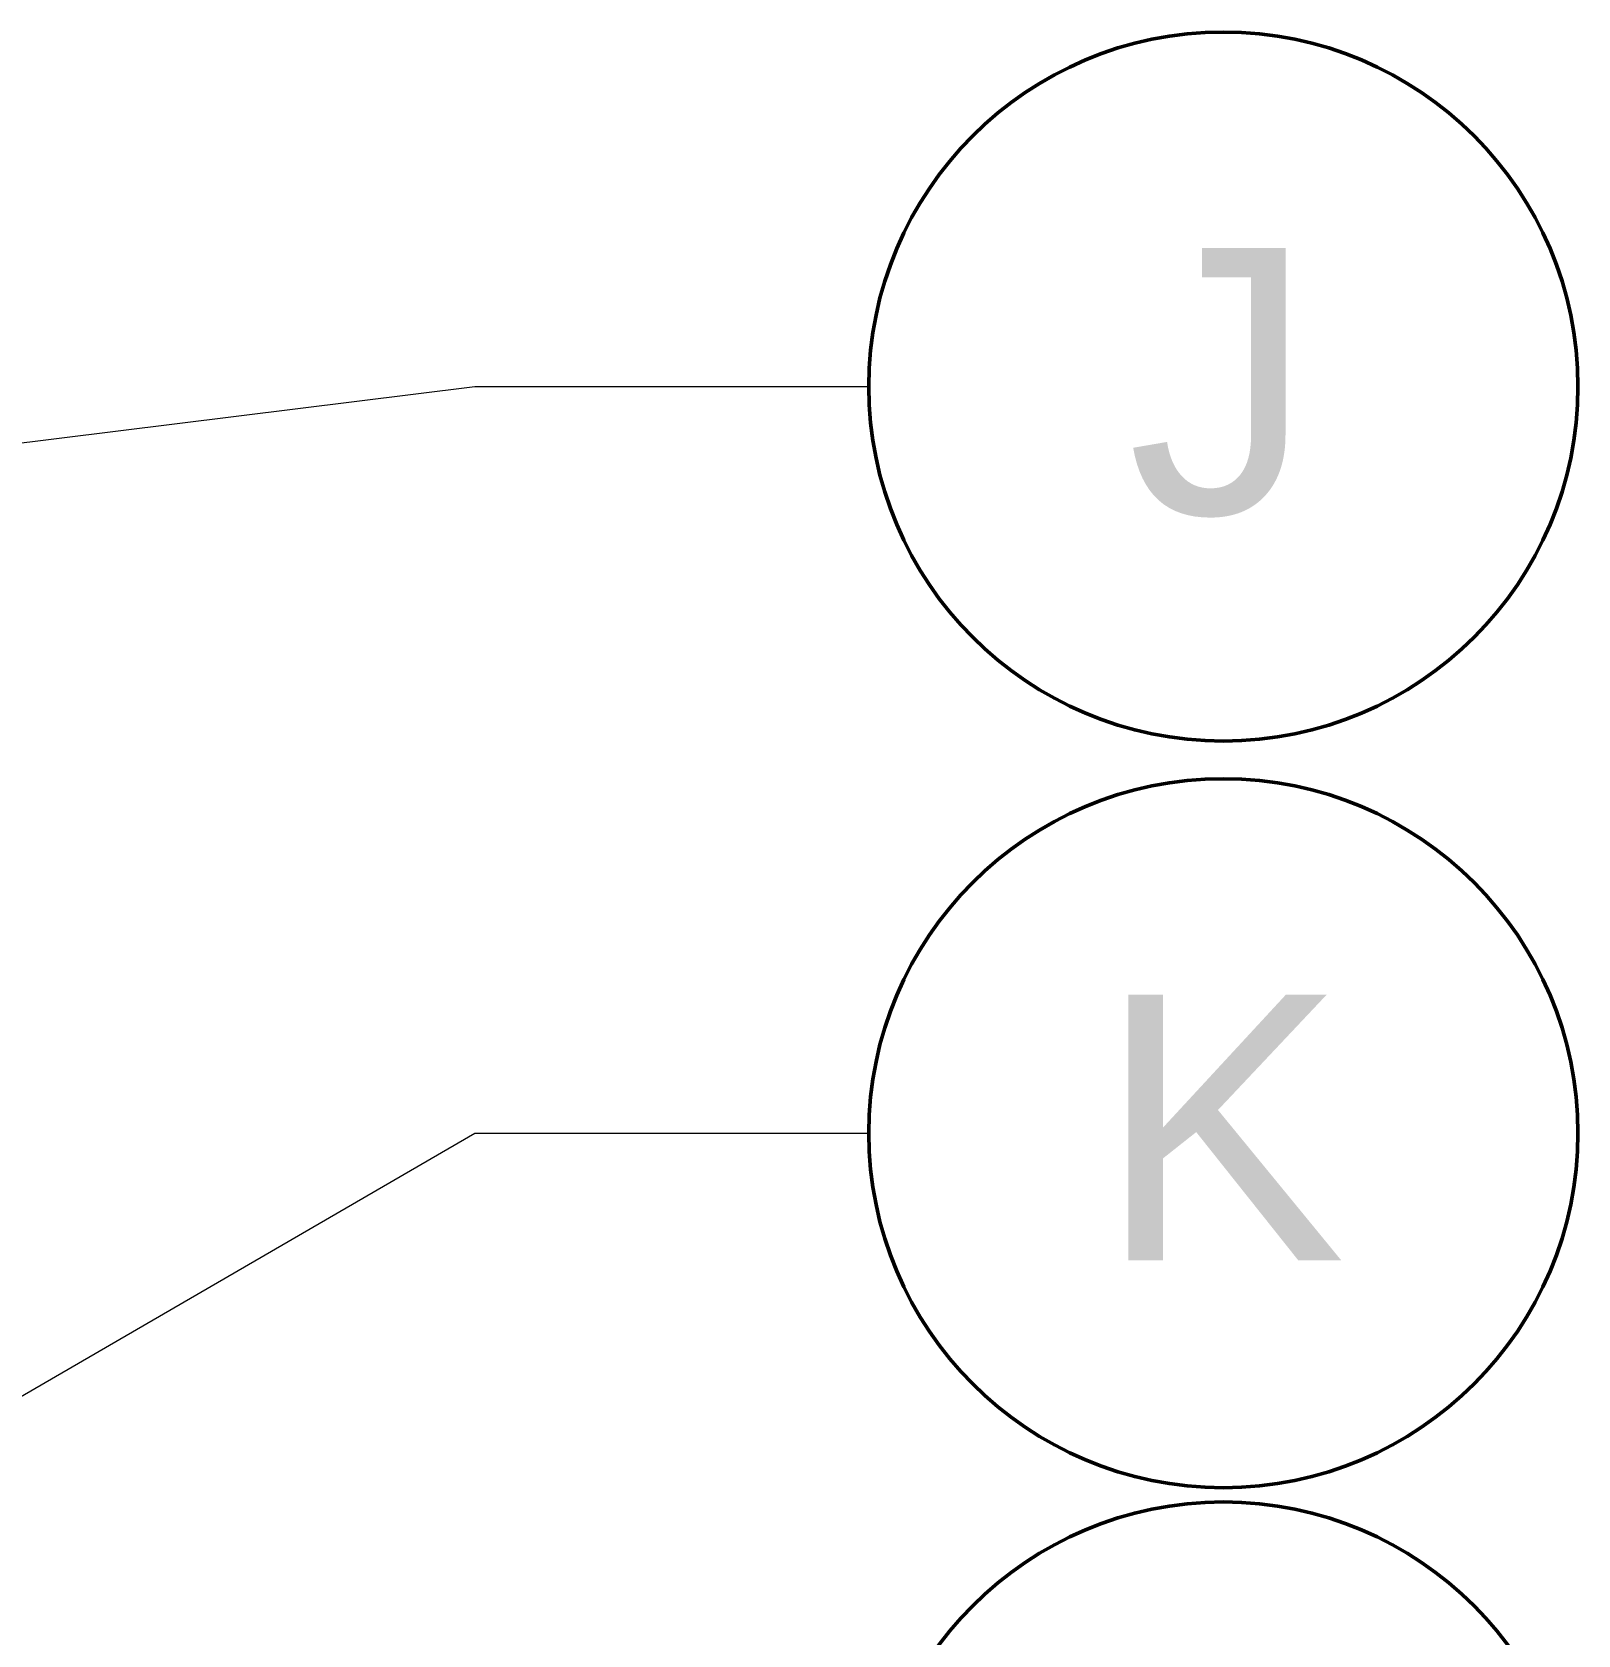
# Model space of a CAD drawing. Header units: inches. Extents: x 3268 to 7018, y 976 to 6708.
# Drawn here: x 6561.5 to 6980.1, y 2212.5 to 2646.5 of the extents above; entities that cross this region are included whole.
import ezdxf

# ---------------------------------------------------------------- set-up
doc = ezdxf.new("R2010")
doc.units = ezdxf.units.IN
doc.header["$MEASUREMENT"] = 0
doc.layers.add('S-GRID', color=1, linetype='Continuous', lineweight=9)
doc.layers.add('S-GRID-IDEN', color=1, linetype='Continuous', lineweight=50)
doc.styles.add('Arial_2', font='arial.ttf', dxfattribs={"height": 72})

# ---------------------------------------------------------------- blocks, each defined once
blk = doc.blocks.new('Grid - Grid Head - Circle-198325-Overall Retail Plan Opt 2')
at = {"layer": 'S-GRID-IDEN'}
blk.add_circle((0, 0), 0.25, dxfattribs=at)

msp = doc.modelspace()

# ---------------------------------------------------------------- linework, layer by layer
at = {"layer": 'S-GRID'}
for p, q in [((6493.24, 2527.15), (6681.44, 2550.53)), ((6681.44, 2550.53), (6788.08, 2550.53)), ((6493.24, 2239.15), (6681.44, 2348.35)), ((6681.44, 2348.35), (6788.08, 2348.35))]:
    msp.add_line(p, q, dxfattribs=at)

# ---------------------------------------------------------------- block references
at = {"layer": 'S-GRID-IDEN', "xscale": 383.9999999999998, "yscale": 383.9999999999998, "zscale": 383.9999999999998}
for p, rotation in [((6884.08, 2550.53), 89.99999999999984), ((6884.08, 2348.35), 89.99999999999984), ((6884.08, 2152.49), 89.99999999999982)]:
    msp.add_blockref('Grid - Grid Head - Circle-198325-Overall Retail Plan Opt 2', p, dxfattribs=dict(at, rotation=rotation))

# ---------------------------------------------------------------- next in the draw order: texts
at = {"layer": 'S-GRID-IDEN', "lineweight": 9, "char_height": 72, "attachment_point": 1, "style": 'Arial_2', "bg_fill": 3, "box_fill_scale": 1.25, "bg_fill_color": 256, "bg_fill_true_color": 13158600, "bg_fill_transparency": 0}
for s, insert, width in [('J', (6858.08, 2588.07), 61.812), ('K', (6850.06, 2385.9), 81.204)]:
    msp.add_mtext(s, dxfattribs=dict(at, insert=insert, width=width))

doc.saveas('drawing.dxf')
